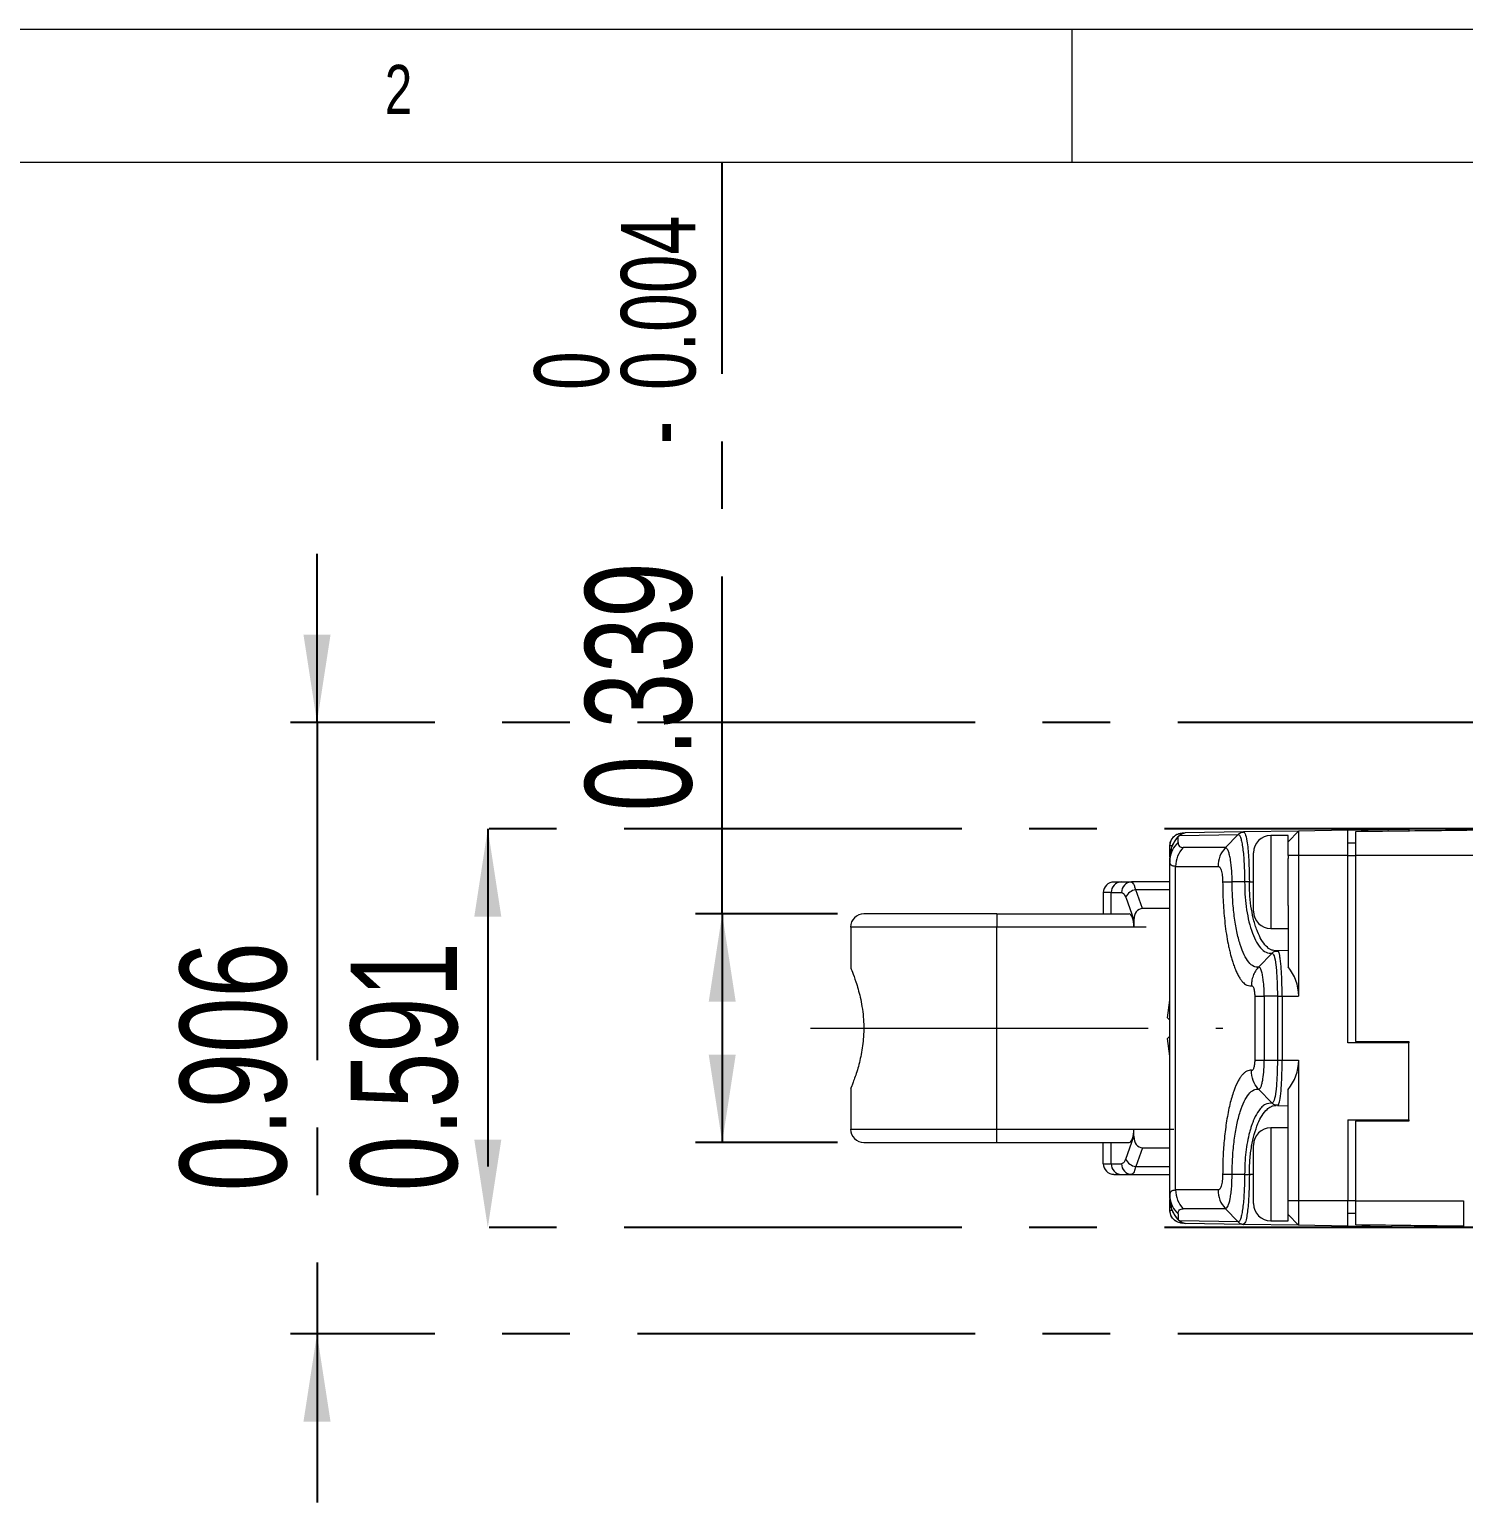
# Model space of a CAD drawing. Header units: inches. Extents: x 0.2 to 16.3, y 0.2 to 11.5.
# Drawn here: x 2.787 to 4.911, y 9.314 to 11.496 of the extents above; entities that cross this region are included whole.
import ezdxf

# ---------------------------------------------------------------- set-up
doc = ezdxf.new("R2010")
doc.units = ezdxf.units.IN
doc.header["$MEASUREMENT"] = 0
doc.linetypes.add('CENTERX2', pattern=[0.8, 0.5, -0.1, 0.1, -0.1])
doc.layers.add('CENTER_LINE', color=7, linetype='CENTERX2')
doc.styles.add('SLDTEXTSTYLE0', font='TXT', dxfattribs={"width": 0.7})
doc.styles.add('SLDTEXTSTYLE1', font='TXT', dxfattribs={"width": 0.75})
doc.dimstyles.new('SLDDIMSTYLE2', dxfattribs={"dimtxt": 0.15748, "dimasz": 0.13, "dimexe": 0, "dimexo": 0.0625, "dimgap": 0.03937, "dimtad": 1, "dimdec": 3, "dimrnd": 1e-09, "dimdsep": 46, "dimtxsty": 'SLDTEXTSTYLE0', "dimsah": 1, "dimcen": 0.09, "dimadec": 0, "dimazin": 2, "dimtfac": 1, "dimtdec": 3, "dimtmove": 0, "dimatfit": 0, "dimfxl": 1, "dimfrac": 2, "dimtolj": 1, "dimtzin": 12, "dimarcsym": 0})
doc.dimstyles.new('SLDDIMSTYLE3', dxfattribs={"dimtxt": 0.15748, "dimasz": 0.13, "dimexe": 0, "dimexo": 0.0625, "dimgap": 0.03937, "dimtad": 1, "dimdec": 3, "dimrnd": 1e-09, "dimdsep": 46, "dimtxsty": 'SLDTEXTSTYLE0', "dimsah": 1, "dimcen": 0.09, "dimadec": 0, "dimazin": 2, "dimtfac": 1, "dimtdec": 3, "dimtofl": 0, "dimtmove": 0, "dimatfit": 3, "dimfxl": 1, "dimfrac": 2, "dimtolj": 1, "dimtzin": 12, "dimarcsym": 0})
doc.dimstyles.new('SLDDIMSTYLE6', dxfattribs={"dimtxt": 0.15748, "dimasz": 0.13, "dimexe": 0, "dimexo": 0.0625, "dimgap": 0.03937, "dimtad": 1, "dimdec": 3, "dimrnd": 1e-09, "dimdsep": 46, "dimtxsty": 'SLDTEXTSTYLE0', "dimsah": 1, "dimcen": 0.09, "dimadec": 0, "dimazin": 2, "dimtol": 1, "dimtm": 0.003937, "dimtfac": 1, "dimtdec": 3, "dimtofl": 0, "dimtmove": 0, "dimatfit": 3, "dimfxl": 1, "dimfrac": 2, "dimtolj": 1, "dimarcsym": 0})

# ---------------------------------------------------------------- blocks, each defined once
blk = doc.blocks.new('_D_18')
at = {"layer": 'CENTER_LINE'}
for p, q in [((4.9679, 10.3118), (3.4267, 10.3118)), ((3.4661, 10.3118), (3.4661, 9.7213)), ((4.9679, 9.7213), (3.4267, 9.7213))]:
    blk.add_line(p, q, dxfattribs=at)
for points in [[(3.4661, 10.3118), (3.4461, 10.1818), (3.4861, 10.1818)], [(3.4661, 9.7213), (3.4861, 9.8513), (3.4461, 9.8513)]]:
    blk.add_solid(points, dxfattribs=at)
at = {"layer": 'CENTER_LINE', "insert": (3.2631, 9.7751), "char_height": 0.15748, "attachment_point": 1, "rotation": 90, "style": 'SLDTEXTSTYLE0'}
blk.add_mtext('0.591', dxfattribs=at)
blk = doc.blocks.new('_D_19')
at = {"layer": 'CENTER_LINE'}
for p, q in [((3.8132, 10.1858), (3.8132, 11.2999)), ((3.9837, 10.1858), (3.7738, 10.1858)), ((3.8132, 10.1858), (3.8132, 9.8473)), ((3.9837, 9.8473), (3.7738, 9.8473))]:
    blk.add_line(p, q, dxfattribs=at)
for points in [[(3.8132, 10.1858), (3.7932, 10.0558), (3.8332, 10.0558)], [(3.8132, 9.8473), (3.8332, 9.9773), (3.7932, 9.9773)]]:
    blk.add_solid(points, dxfattribs=at)
at = {"layer": 'CENTER_LINE', "attachment_point": 1, "rotation": 90, "style": 'SLDTEXTSTYLE0'}
for s, insert, char_height in [('0.004', (3.6633, 10.9619), 0.11024), ('0', (3.5348, 10.9619), 0.1102), ('-', (3.6633, 10.8816), 0.1102), ('0.339', (3.6102, 10.3377), 0.15748)]:
    blk.add_mtext(s, dxfattribs=dict(at, insert=insert, char_height=char_height))
blk = doc.blocks.new('_D_20')
at = {"layer": 'CENTER_LINE'}
for p, q in [((3.2132, 10.4693), (3.2132, 10.7193)), ((4.9876, 10.4693), (3.1738, 10.4693)), ((3.2132, 10.4693), (3.2132, 9.5638)), ((4.9876, 9.5638), (3.1738, 9.5638)), ((3.2132, 9.5638), (3.2132, 9.3138))]:
    blk.add_line(p, q, dxfattribs=at)
for points in [[(3.2132, 10.4693), (3.2332, 10.5993), (3.1932, 10.5993)], [(3.2132, 9.5638), (3.1932, 9.4338), (3.2332, 9.4338)]]:
    blk.add_solid(points, dxfattribs=at)
at = {"layer": 'CENTER_LINE', "insert": (3.0102, 9.7751), "char_height": 0.15748, "attachment_point": 1, "rotation": 90, "style": 'SLDTEXTSTYLE0'}
blk.add_mtext('0.906', dxfattribs=at)

msp = doc.modelspace()

# ---------------------------------------------------------------- linework, layer by layer
at = {"color": 7, "linetype": 'Continuous', "lineweight": 18}
for p, q in [((16.3386, 11.4961), (0.1969, 11.4961)), ((4.3307, 11.4961), (4.3307, 11.2992)), ((16.1516, 11.2992), (0.3937, 11.2992)), ((4.4908, 10.3022), (4.5773, 10.3037)), ((4.4987, 10.3057), (4.4951, 10.3056)), ((4.5852, 10.3072), (4.4987, 10.3057)), ((4.5582, 10.284), (4.5773, 10.3037)), ((4.5872, 10.3059), (4.5825, 10.3069)), ((4.6667, 10.3086), (4.5852, 10.3072)), ((4.651, 10.302), (4.6254, 10.302)), ((4.6491, 10.3085), (4.649, 10.3083)), ((4.6667, 10.3086), (4.651, 10.2926)), ((4.651, 10.2926), (4.651, 10.302)), ((4.7396, 10.3099), (4.6667, 10.3086)), ((4.6667, 10.3086), (4.6667, 10.2725)), ((4.7396, 10.3099), (4.8301, 10.3115)), ((4.7396, 10.2725), (4.7396, 10.3099)), ((4.8301, 10.3115), (4.8301, 10.309)), ((4.4758, 10.2703), (4.4758, 10.286)), ((4.4883, 10.3002), (4.4876, 10.2996)), ((4.4883, 10.2915), (4.4883, 10.3002)), ((4.5582, 10.284), (4.4958, 10.284)), ((4.651, 10.2725), (4.651, 10.2926)), ((4.7514, 10.2904), (4.7396, 10.2904)), ((4.4773, 10.2776), (4.4758, 10.269)), ((4.4758, 10.2637), (4.4758, 10.269)), ((4.4758, 9.7694), (4.4758, 10.2637)), ((4.476, 10.2674), (4.4759, 10.2625)), ((4.5998, 10.2531), (4.5998, 10.2764)), ((4.6667, 10.2725), (4.651, 10.2725)), ((4.651, 10.2725), (4.651, 10.2678)), ((4.651, 10.265), (4.651, 10.2678)), ((4.651, 10.1984), (4.651, 10.265)), ((4.6667, 10.2725), (4.6667, 10.064)), ((4.7396, 10.2725), (4.6667, 10.2725)), ((4.7396, 9.9949), (4.7396, 10.2725)), ((4.7396, 10.2725), (4.7514, 10.2725)), ((4.7514, 9.9969), (4.7514, 10.2725)), ((4.4846, 9.777), (4.4846, 10.2562)), ((4.4846, 10.2562), (4.5474, 10.2562)), ((4.5998, 10.1898), (4.5998, 10.2531)), ((4.3892, 10.2173), (4.3774, 10.2173)), ((4.3774, 10.2173), (4.3774, 10.1858)), ((4.3892, 10.1858), (4.3892, 10.2173)), ((4.3892, 10.2173), (4.4045, 10.2173)), ((4.404, 10.2331), (4.4193, 10.2331)), ((4.4208, 10.2329), (4.4167, 10.2328)), ((4.4199, 10.2325), (4.4193, 10.2331)), ((4.4758, 10.2331), (4.4193, 10.2331)), ((4.4355, 10.1937), (4.4254, 10.2216)), ((4.4758, 10.2216), (4.4254, 10.2216)), ((4.5867, 10.2331), (4.5682, 10.2331)), ((4.4106, 10.2104), (4.4228, 10.1768)), ((4.4758, 10.1937), (4.4355, 10.1937)), ((4.651, 10.1984), (4.651, 10.1073)), ((4.2199, 10.1858), (4.2199, 10.1662)), ((4.2199, 10.1858), (4.4156, 10.1858)), ((4.4228, 10.1768), (4.4228, 10.1662)), ((4.0034, 10.1662), (4.0034, 10.1058)), ((4.2199, 9.867), (4.2199, 10.1662)), ((4.4228, 10.1662), (4.2199, 10.1662)), ((4.6254, 10.1642), (4.651, 10.1642)), ((4.6274, 10.1276), (4.6075, 10.107)), ((4.6286, 10.1318), (4.627, 10.1322)), ((4.6372, 10.1302), (4.6305, 10.1299)), ((4.6327, 10.1306), (4.6311, 10.1311)), ((4.6354, 10.131), (4.6336, 10.1309)), ((4.651, 10.1314), (4.6353, 10.1311)), ((4.6017, 10.0641), (4.6017, 9.969)), ((4.6352, 10.064), (4.6157, 10.064)), ((4.6157, 10.064), (4.6157, 9.9691)), ((4.6352, 10.064), (4.6352, 9.9691)), ((4.6422, 10.064), (4.6422, 9.9691)), ((4.6422, 10.064), (4.6667, 10.064)), ((4.4724, 10.0318), (4.4758, 10.0581)), ((4.4724, 10.0318), (4.4758, 10.0284)), ((4.4758, 10.0047), (4.4724, 10.0013)), ((4.4758, 9.9751), (4.4724, 10.0013)), ((4.8301, 9.9949), (4.7396, 9.9949)), ((4.7514, 9.9969), (4.7514, 9.9949)), ((4.7514, 9.9969), (4.8301, 9.9969)), ((4.8301, 9.9969), (4.8301, 9.9949)), ((4.8301, 9.8807), (4.8301, 9.9949)), ((4.6157, 9.9691), (4.6352, 9.9691)), ((4.6422, 9.9691), (4.6667, 9.9691)), ((4.6667, 9.9691), (4.6667, 9.7607)), ((4.0034, 9.9281), (4.0034, 9.867)), ((4.6075, 9.9261), (4.6274, 9.9055)), ((4.651, 9.8347), (4.651, 9.9258)), ((4.627, 9.9009), (4.6327, 9.9025)), ((4.6305, 9.9032), (4.6372, 9.903)), ((4.6353, 9.902), (4.651, 9.9017)), ((4.2199, 9.867), (4.4228, 9.867)), ((4.2199, 9.8473), (4.2199, 9.867)), ((4.4228, 9.8563), (4.4228, 9.867)), ((4.651, 9.8689), (4.6254, 9.8689)), ((4.7396, 9.8807), (4.8301, 9.8807)), ((4.7396, 9.8807), (4.7396, 9.7607)), ((4.7514, 9.8807), (4.7514, 9.8788)), ((4.7514, 9.7606), (4.7514, 9.8788)), ((4.8301, 9.8788), (4.7514, 9.8788)), ((4.8301, 9.8807), (4.8301, 9.8788)), ((4.2199, 9.8473), (4.4156, 9.8473)), ((4.3774, 9.8158), (4.3774, 9.8473)), ((4.3892, 9.8158), (4.3892, 9.8473)), ((4.4106, 9.8227), (4.4228, 9.8563)), ((4.5998, 9.7994), (4.5998, 9.8433)), ((4.4355, 9.8394), (4.4254, 9.8116)), ((4.4355, 9.8394), (4.4758, 9.8394)), ((4.651, 9.799), (4.651, 9.8347)), ((4.3774, 9.8158), (4.3892, 9.8158)), ((4.3892, 9.8158), (4.4045, 9.8158)), ((4.404, 9.8), (4.4193, 9.8)), ((4.4167, 9.8003), (4.4196, 9.8002)), ((4.4193, 9.8), (4.4758, 9.8)), ((4.4254, 9.8116), (4.4758, 9.8116)), ((4.5867, 9.8), (4.5682, 9.8)), ((4.5998, 9.7567), (4.5998, 9.7994)), ((4.651, 9.7653), (4.651, 9.799)), ((4.5474, 9.777), (4.4846, 9.777)), ((4.4758, 9.7694), (4.4763, 9.7706)), ((4.4758, 9.7641), (4.4758, 9.7694)), ((4.4758, 9.7641), (4.4773, 9.7556)), ((4.4758, 9.7472), (4.4758, 9.7628)), ((4.4759, 9.7706), (4.476, 9.7657)), ((4.651, 9.7607), (4.651, 9.7653)), ((4.6667, 9.7607), (4.651, 9.7607)), ((4.651, 9.7405), (4.651, 9.7607)), ((4.7396, 9.7607), (4.6667, 9.7607)), ((4.6667, 9.7607), (4.6667, 9.7245)), ((4.7396, 9.7232), (4.7396, 9.7607)), ((4.7514, 9.7607), (4.7396, 9.7607)), ((4.4883, 9.7329), (4.4876, 9.7335)), ((4.4883, 9.7416), (4.4883, 9.7329)), ((4.5582, 9.7491), (4.4958, 9.7491)), ((4.5773, 9.7294), (4.5582, 9.7491)), ((4.651, 9.7311), (4.651, 9.7405)), ((4.6667, 9.7245), (4.651, 9.7405)), ((4.7396, 9.7427), (4.7514, 9.7427)), ((4.5773, 9.7294), (4.4908, 9.7309)), ((4.4987, 9.7274), (4.4951, 9.7275)), ((4.5852, 9.7259), (4.4987, 9.7274)), ((4.5825, 9.7263), (4.5863, 9.727)), ((4.5865, 9.7276), (4.5852, 9.7259)), ((4.6667, 9.7245), (4.5852, 9.7259)), ((4.6254, 9.7311), (4.651, 9.7311)), ((4.649, 9.7248), (4.6491, 9.7247)), ((4.7396, 9.7232), (4.6667, 9.7245)), ((4.838, 9.7215), (4.7396, 9.7232)), ((4.838, 9.724), (4.838, 9.7215)), ((4.838, 9.7215), (4.8498, 9.7213)), ((4.9187, 9.7213), (4.8498, 9.7213))]:
    msp.add_line(p, q, dxfattribs=at)
at = {"color": 8, "linetype": 'Continuous', "lineweight": 18}
for p, q in [((4.4951, 10.3056), (4.4951, 10.3051)), ((4.6254, 10.302), (4.6254, 10.265)), ((4.487, 10.2991), (4.4876, 10.2996)), ((4.6254, 10.265), (4.6254, 10.1642)), ((4.5937, 10.2331), (4.5998, 10.2331)), ((4.2199, 10.1662), (4.0034, 10.1662)), ((4.0034, 9.867), (4.2199, 9.867)), ((4.6254, 9.8689), (4.6254, 9.799)), ((4.5998, 9.8), (4.5937, 9.8)), ((4.6254, 9.799), (4.6254, 9.7311)), ((4.4876, 9.7335), (4.487, 9.734)), ((4.4951, 9.7281), (4.4951, 9.7275))]:
    msp.add_line(p, q, dxfattribs=at)
at = {"color": 7, "linetype": 'Continuous', "lineweight": 18}
for centre, radius, start, end in [((4.4989, 10.2945), 0.0112, 91.1771, 136.307), ((4.6254, 10.2764), 0.0256, 90, 180), ((4.5247, 10.2563), 0.0401, 136.2244, 180.1629), ((4.3931, 10.2173), 0.0157, 90, 180), ((4.4045, 10.2178), 0.0153, 91.8362, 181.7254), ((4.4198, 10.2178), 0.0153, 91.8362, 181.7254), ((4.4279, 10.2028), 0.0189, 97.6156, 156.3064), ((4.023, 10.1662), 0.0197, 90, 180), ((4.6254, 10.1898), 0.0256, 180, 270), ((4.023, 9.867), 0.0197, 180, 270), ((4.6254, 9.8433), 0.0256, 90, 180), ((4.4279, 9.8303), 0.0189, 203.6936, 262.3844), ((4.3931, 9.8158), 0.0157, 180, 270), ((4.4045, 9.8153), 0.0153, 178.2746, 268.1638), ((4.4198, 9.8153), 0.0153, 178.2746, 268.1638), ((4.5247, 9.7768), 0.0401, 179.8371, 223.7756), ((4.6254, 9.7567), 0.0256, 180, 270), ((4.4989, 9.7386), 0.0112, 223.693, 268.8224)]:
    msp.add_arc(centre, radius, start, end, dxfattribs=at)
at = {"color": 8, "linetype": 'Continuous', "lineweight": 18}
for centre, start, end in [((4.5134, 10.2635), 131.9193, 174.1094), ((4.5134, 9.7696), 185.8906, 228.0807)]:
    msp.add_arc(centre, 0.0376, start, end, dxfattribs=at)
at = {"color": 7, "linetype": 'Continuous', "lineweight": 18}
for centre, major_axis, ratio, start_param, end_param in [((4.4396, 10.1715), (0.0079, -0.0216), 0.684791, 2.897326, 4.223856), ((4.4156, 10.1662), (0, 0.0197), 0.36397, 4.712389, 6.283185), ((4.6014, 10.064), (0, 0.0665), 0.982842, 4.712389, 5.421162), ((4.6014, 9.9691), (0, 0.0665), 0.982842, 4.003616, 4.712389), ((4.4156, 9.867), (0, 0.0197), 0.36397, 3.141593, 4.712389), ((4.4396, 9.8617), (-0.0079, -0.0216), 0.684791, 5.200922, 6.527452)]:
    msp.add_ellipse(centre, major_axis=major_axis, ratio=ratio, start_param=start_param, end_param=end_param, dxfattribs=at)
for points, knots in [([(4.4758, 10.286), (4.4761, 10.2884), (4.4766, 10.2935), (4.481, 10.3001), (4.4865, 10.3038), (4.4913, 10.3054), (4.4939, 10.3055), (4.4951, 10.3056)], [0, 0, 0, 0, 0.260217, 0.529104, 0.765257, 0.882426, 1, 1, 1, 1]), ([(4.4954, 10.3053), (4.4947, 10.3053), (4.4934, 10.3052), (4.491, 10.3048), (4.4879, 10.304), (4.4848, 10.3027), (4.4827, 10.3009), (4.4817, 10.3)], [0, 0, 0, 0, 0.12667, 0.244052, 0.446712, 0.723277, 1, 1, 1, 1]), ([(4.4986, 10.3057), (4.4981, 10.3056), (4.4972, 10.3055), (4.4954, 10.3048), (4.4937, 10.304), (4.4918, 10.3029), (4.4897, 10.3015), (4.4885, 10.3005), (4.4879, 10.3)], [0, 0, 0, 0, 0.190555, 0.35137, 0.488522, 0.60889, 0.817293, 1, 1, 1, 1]), ([(4.4879, 10.3), (4.4879, 10.3001), (4.4879, 10.3003), (4.4881, 10.3003), (4.4883, 10.3002)], [0, 0, 0, 0, 0.282093, 1, 1, 1, 1]), ([(4.4908, 10.3022), (4.4908, 10.3022), (4.4907, 10.3022), (4.4903, 10.302), (4.4898, 10.3016), (4.489, 10.301), (4.4885, 10.3005), (4.4883, 10.3002)], [0, 0, 0, 0, 0.105787, 0.213994, 0.459109, 0.727072, 1, 1, 1, 1]), ([(4.5773, 10.3037), (4.5777, 10.3041), (4.5788, 10.3052), (4.5808, 10.3063), (4.5831, 10.3071), (4.5845, 10.3072), (4.5852, 10.3072)], [0, 0, 0, 0, 0.183981, 0.49927, 0.753248, 1, 1, 1, 1]), ([(4.5773, 10.3037), (4.5779, 10.3034), (4.5792, 10.3028), (4.581, 10.2985), (4.5826, 10.292), (4.584, 10.2832), (4.5852, 10.2725), (4.586, 10.2603), (4.5865, 10.247), (4.5866, 10.2377), (4.5867, 10.2331)], [0, 0, 0, 0, 0.125092, 0.249779, 0.374496, 0.499382, 0.624389, 0.74933, 0.874457, 1, 1, 1, 1]), ([(4.5852, 10.3072), (4.5852, 10.3072), (4.5852, 10.3072), (4.5853, 10.3072), (4.5854, 10.3072), (4.5858, 10.3072), (4.5862, 10.3064), (4.5866, 10.3057)], [0, 0, 0, 0, 0.00177, 0.016041, 0.055982, 0.207564, 1, 1, 1, 1]), ([(4.7514, 10.3081), (4.7936, 10.3086), (4.8691, 10.3095), (4.9446, 10.3104), (4.9778, 10.3108)], [0, 0, 0, 0, 0.560004, 1, 1, 1, 1]), ([(4.7514, 10.2725), (4.7514, 10.2765), (4.7514, 10.2845), (4.7514, 10.2952), (4.7514, 10.3032), (4.7514, 10.3075), (4.7514, 10.3079), (4.7514, 10.3081)], [0, 0, 0, 0, 0.214702, 0.429404, 0.644089, 0.858766, 1, 1, 1, 1]), ([(4.4817, 10.3), (4.4816, 10.2999), (4.4804, 10.299), (4.4786, 10.2964), (4.4763, 10.2917), (4.476, 10.2882), (4.4759, 10.2861)], [0, 0, 0, 0, 0.009129, 0.32484, 0.587713, 1, 1, 1, 1]), ([(4.4868, 10.2988), (4.4837, 10.2945), (4.4791, 10.2881), (4.4773, 10.2802), (4.4766, 10.2776)], [0, 0, 0, 0, 0.671693, 1, 1, 1, 1]), ([(4.4867, 10.2986), (4.4868, 10.2988), (4.4868, 10.299), (4.4869, 10.2991), (4.487, 10.2991)], [0, 0, 0, 0, 0.713437, 1, 1, 1, 1]), ([(4.4879, 10.3002), (4.4878, 10.3), (4.4874, 10.2997), (4.4871, 10.2993), (4.4869, 10.2991)], [0, 0, 0, 0, 0.487659, 1, 1, 1, 1]), ([(4.4883, 10.2915), (4.4886, 10.2893), (4.4892, 10.285), (4.4936, 10.2843), (4.4958, 10.284)], [0, 0, 0, 0, 0.504154, 1, 1, 1, 1]), ([(4.5582, 10.284), (4.5551, 10.2799), (4.5488, 10.2718), (4.5478, 10.2614), (4.5474, 10.2562)], [0, 0, 0, 0, 0.500435, 1, 1, 1, 1]), ([(4.5682, 10.2331), (4.5681, 10.2386), (4.5679, 10.2503), (4.5664, 10.2638), (4.5645, 10.2731), (4.5627, 10.2789), (4.5605, 10.2831), (4.559, 10.2837), (4.5582, 10.284)], [0, 0, 0, 0, 0.20459, 0.437673, 0.566426, 0.702382, 0.846176, 1, 1, 1, 1]), ([(4.4846, 10.2562), (4.4821, 10.2565), (4.4769, 10.2571), (4.4762, 10.2615), (4.4758, 10.2637)], [0, 0, 0, 0, 0.495576, 1, 1, 1, 1]), ([(4.9778, 10.2725), (4.9355, 10.2725), (4.86, 10.2726), (4.7846, 10.2725), (4.7514, 10.2725)], [0, 0, 0, 0, 0.5600048, 1, 1, 1, 1]), ([(4.5474, 10.2562), (4.5482, 10.2561), (4.5495, 10.2559), (4.551, 10.2533), (4.5521, 10.2505), (4.553, 10.247), (4.5537, 10.2427), (4.5541, 10.2381), (4.5542, 10.2349), (4.5542, 10.2333)], [0, 0, 0, 0, 0.245572, 0.373218, 0.499285, 0.625401, 0.751777, 0.877837, 1, 1, 1, 1]), ([(4.4045, 10.2173), (4.4054, 10.2171), (4.407, 10.2167), (4.4091, 10.214), (4.4101, 10.2116), (4.4106, 10.2104)], [0, 0, 0, 0, 0.428724, 0.713281, 1, 1, 1, 1]), ([(4.5542, 10.2333), (4.5542, 10.2282), (4.5543, 10.218), (4.5549, 10.2025), (4.556, 10.1869), (4.5576, 10.1712), (4.5596, 10.1558), (4.5618, 10.1434), (4.5638, 10.134), (4.5655, 10.127), (4.5672, 10.1205), (4.5693, 10.1136), (4.5717, 10.1068), (4.5744, 10.1002), (4.5773, 10.0944), (4.5801, 10.0898), (4.5828, 10.0862), (4.5853, 10.0835), (4.59, 10.0796), (4.5938, 10.0793), (4.5968, 10.0791)], [0, 0, 0, 0, 0.06023, 0.121537, 0.18655, 0.252297, 0.322644, 0.39284, 0.430167, 0.467563, 0.505168, 0.543119, 0.592798, 0.642253, 0.69179, 0.741714, 0.782226, 0.822689, 0.863257, 1, 1, 1, 1]), ([(4.5542, 10.2333), (4.5556, 10.2332), (4.5586, 10.2332), (4.565, 10.2331), (4.5682, 10.2331)], [0, 0, 0, 0, 0.497276, 1, 1, 1, 1]), ([(4.6075, 10.107), (4.605, 10.107), (4.6001, 10.1071), (4.5928, 10.1136), (4.586, 10.1244), (4.58, 10.1399), (4.5749, 10.1593), (4.5712, 10.182), (4.5687, 10.2069), (4.5684, 10.2244), (4.5682, 10.2331)], [0, 0, 0, 0, 0.123584, 0.248726, 0.373798, 0.499207, 0.624438, 0.749796, 0.875432, 1, 1, 1, 1]), ([(4.5867, 10.2331), (4.5868, 10.2271), (4.587, 10.2147), (4.5888, 10.1961), (4.592, 10.1777), (4.5967, 10.1607), (4.6027, 10.146), (4.6101, 10.1349), (4.6185, 10.1278), (4.6244, 10.1277), (4.6274, 10.1276)], [0, 0, 0, 0, 0.10102, 0.209221, 0.324285, 0.446028, 0.574634, 0.7099, 0.851901, 1, 1, 1, 1]), ([(4.5937, 10.2331), (4.5924, 10.2331), (4.5899, 10.2331), (4.5877, 10.2331), (4.5867, 10.2331)], [0, 0, 0, 0, 0.497258, 1, 1, 1, 1]), ([(4.6336, 10.1309), (4.6311, 10.1312), (4.626, 10.1318), (4.6184, 10.1376), (4.6116, 10.1468), (4.6065, 10.1574), (4.603, 10.167), (4.5998, 10.1778), (4.5966, 10.1925), (4.5942, 10.2121), (4.5938, 10.226), (4.5937, 10.2331)], [0, 0, 0, 0, 0.125745, 0.25123, 0.384795, 0.501655, 0.567479, 0.631015, 0.751263, 0.872159, 1, 1, 1, 1]), ([(4.2199, 10.1858), (4.2075, 10.1858), (4.1828, 10.1858), (4.1525, 10.1858), (4.1292, 10.1858), (4.106, 10.1858), (4.0797, 10.1858), (4.0541, 10.1858), (4.0379, 10.1858), (4.0287, 10.1858), (4.0239, 10.1858), (4.0233, 10.1858), (4.023, 10.1858)], [0, 0, 0, 0, 0.120018, 0.239934, 0.304339, 0.368677, 0.499983, 0.631289, 0.759867, 0.840155, 0.919772, 1, 1, 1, 1]), ([(4.6354, 10.131), (4.6347, 10.131), (4.6332, 10.1309), (4.631, 10.1302), (4.629, 10.1291), (4.6279, 10.1281), (4.6274, 10.1276)], [0, 0, 0, 0, 0.2476857, 0.5000274, 0.7523547, 1, 1, 1, 1]), ([(4.6274, 10.1276), (4.6284, 10.1269), (4.6305, 10.1256), (4.6327, 10.1134), (4.634, 10.1004), (4.6347, 10.0892), (4.6351, 10.0769), (4.6352, 10.0683), (4.6352, 10.064)], [0, 0, 0, 0, 0.249328, 0.498429, 0.623734, 0.74892, 0.874188, 1, 1, 1, 1]), ([(4.6369, 10.1301), (4.6367, 10.1304), (4.6363, 10.131), (4.6359, 10.1311), (4.6357, 10.1311)], [0, 0, 0, 0, 0.500083, 1, 1, 1, 1]), ([(4.0035, 10.1058), (4.0035, 10.1059), (4.0033, 10.1062), (4.0057, 10.1005), (4.0112, 10.0858), (4.0167, 10.0669), (4.0203, 10.0485), (4.0222, 10.0338), (4.0229, 10.0186), (4.0224, 9.9996), (4.0193, 9.9767), (4.0142, 9.9572), (4.01, 9.9443), (4.007, 9.9362), (4.0048, 9.9306), (4.0034, 9.927), (4.0037, 9.9278), (4.0038, 9.9281)], [0, 0, 0, 0, 0.024072, 0.122693, 0.222872, 0.330037, 0.384612, 0.440981, 0.492021, 0.544749, 0.641689, 0.742761, 0.796744, 0.852278, 0.906233, 0.961986, 1, 1, 1, 1]), ([(4.6075, 10.107), (4.6068, 10.1062), (4.605, 10.1044), (4.6021, 10.1002), (4.599, 10.094), (4.597, 10.0865), (4.5968, 10.0813), (4.5968, 10.0791)], [0, 0, 0, 0, 0.102747, 0.250574, 0.500307, 0.782826, 1, 1, 1, 1]), ([(4.6157, 10.064), (4.6157, 10.0679), (4.6155, 10.0761), (4.6146, 10.0865), (4.6133, 10.095), (4.6117, 10.1018), (4.6097, 10.1065), (4.6082, 10.1068), (4.6075, 10.107)], [0, 0, 0, 0, 0.1677364, 0.3521428, 0.4871717, 0.6389737, 0.831837, 1, 1, 1, 1]), ([(4.5968, 10.0791), (4.5971, 10.0792), (4.5976, 10.0794), (4.5985, 10.0789), (4.5994, 10.0778), (4.6001, 10.076), (4.6008, 10.0735), (4.6013, 10.0706), (4.6016, 10.0674), (4.6016, 10.0652), (4.6017, 10.0641)], [0, 0, 0, 0, 0.11782, 0.242931, 0.371062, 0.499161, 0.624773, 0.752597, 0.87771, 1, 1, 1, 1]), ([(4.5968, 9.9541), (4.5956, 9.9541), (4.5933, 9.9543), (4.5898, 9.9529), (4.5864, 9.9506), (4.5832, 9.9474), (4.5802, 9.9435), (4.5759, 9.9364), (4.5705, 9.9242), (4.5646, 9.904), (4.5599, 9.8801), (4.5566, 9.8539), (4.5545, 9.8269), (4.5543, 9.8088), (4.5542, 9.7999)], [0, 0, 0, 0, 0.053711, 0.107932, 0.163078, 0.211631, 0.259904, 0.30816, 0.427352, 0.546008, 0.668001, 0.784319, 0.893243, 1, 1, 1, 1]), ([(4.6017, 9.969), (4.6016, 9.9679), (4.6016, 9.9657), (4.6013, 9.9625), (4.6008, 9.9596), (4.6001, 9.9572), (4.5994, 9.9553), (4.5985, 9.9542), (4.5976, 9.9537), (4.5971, 9.9539), (4.5968, 9.9541)], [0, 0, 0, 0, 0.120683, 0.247152, 0.372056, 0.500257, 0.625655, 0.756459, 0.880216, 1, 1, 1, 1]), ([(4.6075, 9.9261), (4.6071, 9.9265), (4.6036, 9.9302), (4.5981, 9.9391), (4.5972, 9.9489), (4.5968, 9.9541)], [0, 0, 0, 0, 0.057383, 0.500719, 1, 1, 1, 1]), ([(4.6075, 9.9261), (4.6081, 9.9262), (4.6093, 9.9265), (4.6111, 9.9299), (4.6126, 9.9348), (4.6142, 9.9428), (4.6155, 9.9544), (4.6156, 9.9645), (4.6157, 9.9691)], [0, 0, 0, 0, 0.155857, 0.300953, 0.437924, 0.567125, 0.799357, 1, 1, 1, 1]), ([(4.6352, 9.9691), (4.6352, 9.9648), (4.6351, 9.9563), (4.6347, 9.944), (4.634, 9.9327), (4.6327, 9.9197), (4.6305, 9.9076), (4.6284, 9.9062), (4.6274, 9.9055)], [0, 0, 0, 0, 0.125761, 0.251022, 0.376238, 0.501616, 0.75075, 1, 1, 1, 1]), ([(4.5682, 9.8), (4.5684, 9.8087), (4.5687, 9.8262), (4.5712, 9.8511), (4.5749, 9.8738), (4.58, 9.8933), (4.586, 9.9087), (4.5928, 9.9195), (4.6001, 9.926), (4.605, 9.9261), (4.6075, 9.9261)], [0, 0, 0, 0, 0.1246908, 0.2501464, 0.3754264, 0.5008375, 0.6259945, 0.7513068, 0.8764488, 1, 1, 1, 1]), ([(4.6274, 9.9055), (4.624, 9.9054), (4.6198, 9.9053), (4.6148, 9.902), (4.6123, 9.8999), (4.6099, 9.8973), (4.606, 9.8922), (4.6024, 9.8857), (4.5991, 9.8781), (4.5974, 9.8734), (4.5956, 9.8681), (4.5933, 9.8599), (4.5907, 9.8483), (4.5884, 9.8329), (4.587, 9.8167), (4.5868, 9.8055), (4.5867, 9.8)], [0, 0, 0, 0, 0.165177, 0.207303, 0.24968, 0.29228, 0.335091, 0.463029, 0.500141, 0.539297, 0.580503, 0.623736, 0.718642, 0.813068, 0.906929, 1, 1, 1, 1]), ([(4.6272, 9.9009), (4.6278, 9.9012), (4.6297, 9.9019), (4.6318, 9.9023), (4.6333, 9.9022), (4.6336, 9.9022)], [0, 0, 0, 0, 0.296573, 0.852562, 1, 1, 1, 1]), ([(4.6324, 9.9025), (4.6323, 9.9026), (4.6313, 9.9027), (4.6299, 9.9035), (4.6283, 9.9046), (4.6276, 9.9053), (4.6274, 9.9055)], [0, 0, 0, 0, 0.056869, 0.50311, 0.817082, 1, 1, 1, 1]), ([(4.6357, 9.9022), (4.6359, 9.9021), (4.6363, 9.9021), (4.6366, 9.9027), (4.6368, 9.9029)], [0, 0, 0, 0, 0.627435, 1, 1, 1, 1]), ([(4.023, 9.8473), (4.0233, 9.8473), (4.0239, 9.8473), (4.0287, 9.8473), (4.0359, 9.8473), (4.0448, 9.8473), (4.0583, 9.8473), (4.0754, 9.8473), (4.0955, 9.8473), (4.1119, 9.8473), (4.1292, 9.8473), (4.1525, 9.8473), (4.1828, 9.8473), (4.2075, 9.8473), (4.2199, 9.8473)], [0, 0, 0, 0, 0.080201, 0.159791, 0.240051, 0.304367, 0.36875, 0.500012, 0.565696, 0.631449, 0.695765, 0.760148, 0.880023, 1, 1, 1, 1]), ([(4.4106, 9.8227), (4.4098, 9.821), (4.4086, 9.8181), (4.4064, 9.8161), (4.4051, 9.8159), (4.4045, 9.8158)], [0, 0, 0, 0, 0.427559, 0.711619, 1, 1, 1, 1]), ([(4.4254, 9.8116), (4.4246, 9.8087), (4.4234, 9.8043), (4.4213, 9.8007), (4.42, 9.8003), (4.4193, 9.8)], [0, 0, 0, 0, 0.430059, 0.666913, 1, 1, 1, 1]), ([(4.5542, 9.7999), (4.5542, 9.7983), (4.5541, 9.795), (4.5537, 9.7904), (4.553, 9.7862), (4.5521, 9.7826), (4.551, 9.7798), (4.5495, 9.7772), (4.5482, 9.777), (4.5474, 9.777)], [0, 0, 0, 0, 0.121784, 0.248137, 0.373872, 0.500587, 0.62603, 0.753831, 1, 1, 1, 1]), ([(4.5682, 9.8), (4.565, 9.8), (4.5586, 9.8), (4.5556, 9.7999), (4.5542, 9.7999)], [0, 0, 0, 0, 0.502722, 1, 1, 1, 1]), ([(4.5582, 9.7491), (4.5596, 9.75), (4.5622, 9.7516), (4.565, 9.7617), (4.5667, 9.7722), (4.5679, 9.7841), (4.5681, 9.7938), (4.5682, 9.8)], [0, 0, 0, 0, 0.256012, 0.50256, 0.638236, 0.766006, 1, 1, 1, 1]), ([(4.5867, 9.8), (4.5866, 9.7954), (4.5865, 9.7862), (4.586, 9.7729), (4.5852, 9.7607), (4.584, 9.7499), (4.5826, 9.7411), (4.581, 9.7346), (4.5792, 9.7303), (4.5779, 9.7297), (4.5773, 9.7294)], [0, 0, 0, 0, 0.125362, 0.250249, 0.3751, 0.50004, 0.624975, 0.749787, 0.874671, 1, 1, 1, 1]), ([(4.5867, 9.8), (4.5877, 9.8), (4.5899, 9.8), (4.5924, 9.8), (4.5937, 9.8)], [0, 0, 0, 0, 0.502742, 1, 1, 1, 1]), ([(4.5474, 9.777), (4.5478, 9.7718), (4.5488, 9.7613), (4.5551, 9.7532), (4.5582, 9.7491)], [0, 0, 0, 0, 0.49864, 1, 1, 1, 1]), ([(4.4766, 9.7555), (4.4772, 9.7529), (4.4791, 9.745), (4.4837, 9.7386), (4.4868, 9.7343)], [0, 0, 0, 0, 0.329772, 1, 1, 1, 1]), ([(4.7514, 9.7606), (4.7811, 9.7607), (4.8343, 9.7607), (4.8874, 9.7607), (4.9108, 9.7606)], [0, 0, 0, 0, 0.560004, 1, 1, 1, 1]), ([(4.7514, 9.725), (4.7514, 9.7254), (4.7514, 9.7262), (4.7514, 9.7324), (4.7514, 9.7414), (4.7514, 9.7514), (4.7514, 9.758), (4.7514, 9.7606)], [0, 0, 0, 0, 0.214702, 0.429404, 0.644089, 0.858766, 1, 1, 1, 1]), ([(4.9108, 9.7606), (4.9108, 9.7564), (4.9108, 9.748), (4.9108, 9.7367), (4.9108, 9.7282), (4.9108, 9.7237), (4.9108, 9.7233), (4.9108, 9.7231)], [0, 0, 0, 0, 0.214702, 0.429406, 0.644091, 0.858768, 1, 1, 1, 1]), ([(4.4951, 9.7275), (4.4938, 9.7276), (4.4913, 9.7278), (4.4876, 9.729), (4.4842, 9.7309), (4.4803, 9.7342), (4.4766, 9.7397), (4.4761, 9.7446), (4.4758, 9.7472)], [0, 0, 0, 0, 0.119498, 0.23974, 0.361536, 0.485663, 0.730817, 1, 1, 1, 1]), ([(4.4759, 9.747), (4.476, 9.7451), (4.4764, 9.7407), (4.4787, 9.7361), (4.4806, 9.7344), (4.4807, 9.7342)], [0, 0, 0, 0, 0.4095323, 0.9624156, 1, 1, 1, 1]), ([(4.4807, 9.7342), (4.4815, 9.7334), (4.4835, 9.7313), (4.4866, 9.7297), (4.4902, 9.7286), (4.493, 9.728), (4.4946, 9.7279), (4.4954, 9.7278)], [0, 0, 0, 0, 0.229906, 0.52252, 0.737654, 0.863898, 1, 1, 1, 1]), ([(4.487, 9.734), (4.4869, 9.7341), (4.4868, 9.7342), (4.4868, 9.7343), (4.4867, 9.7345)], [0, 0, 0, 0, 0.273332, 1, 1, 1, 1]), ([(4.4869, 9.734), (4.4871, 9.7338), (4.4874, 9.7335), (4.4878, 9.7331), (4.4879, 9.7329)], [0, 0, 0, 0, 0.496714, 1, 1, 1, 1]), ([(4.4879, 9.7331), (4.4879, 9.7331), (4.4879, 9.7328), (4.4881, 9.7329), (4.4883, 9.7329)], [0, 0, 0, 0, 0.312564, 1, 1, 1, 1]), ([(4.4881, 9.7329), (4.4886, 9.7325), (4.4898, 9.7315), (4.4918, 9.7302), (4.4937, 9.7291), (4.4954, 9.7283), (4.4972, 9.7276), (4.4981, 9.7275), (4.4986, 9.7274)], [0, 0, 0, 0, 0.164595, 0.377659, 0.500703, 0.640898, 0.80529, 1, 1, 1, 1]), ([(4.4883, 9.7416), (4.4886, 9.7438), (4.4892, 9.7481), (4.4936, 9.7488), (4.4958, 9.7491)], [0, 0, 0, 0, 0.504153, 1, 1, 1, 1]), ([(4.4908, 9.7309), (4.4908, 9.7309), (4.4907, 9.7309), (4.4903, 9.7311), (4.4898, 9.7315), (4.489, 9.7321), (4.4885, 9.7326), (4.4883, 9.7329)], [0, 0, 0, 0, 0.107272, 0.216266, 0.463262, 0.73307, 1, 1, 1, 1]), ([(4.5773, 9.7294), (4.5779, 9.7289), (4.579, 9.7278), (4.581, 9.7268), (4.5829, 9.7262), (4.5842, 9.7259), (4.585, 9.7259), (4.5852, 9.7259)], [0, 0, 0, 0, 0.249886, 0.499926, 0.747959, 0.907794, 1, 1, 1, 1]), ([(4.9108, 9.7231), (4.8811, 9.7234), (4.8279, 9.7241), (4.7748, 9.7247), (4.7514, 9.725)], [0, 0, 0, 0, 0.560005, 1, 1, 1, 1])]:
    msp.add_open_spline(points, degree=3, knots=knots, dxfattribs=at)
at = {"color": 8, "linetype": 'Continuous', "lineweight": 18}
for points, knots in [([(4.5866, 10.3057), (4.5869, 10.3054), (4.5882, 10.304), (4.59, 10.2958), (4.5916, 10.2831), (4.5927, 10.2694), (4.5934, 10.2527), (4.5936, 10.2399), (4.5937, 10.2331)], [0, 0, 0, 0, 0.07959, 0.326119, 0.485505, 0.632623, 0.80626, 1, 1, 1, 1]), ([(4.4796, 10.2867), (4.4788, 10.2867), (4.4763, 10.2868), (4.476, 10.2863), (4.4758, 10.286)], [0, 0, 0, 0, 0.359324, 1, 1, 1, 1]), ([(4.4876, 10.2996), (4.4839, 10.2949), (4.4787, 10.2883), (4.4776, 10.28), (4.4773, 10.2776)], [0, 0, 0, 0, 0.715522, 1, 1, 1, 1]), ([(4.4254, 10.2216), (4.4249, 10.2233), (4.424, 10.227), (4.4222, 10.2314), (4.4207, 10.2321), (4.4199, 10.2325)], [0, 0, 0, 0, 0.2807053, 0.6025523, 1, 1, 1, 1]), ([(4.6422, 10.064), (4.6422, 10.0685), (4.6421, 10.0765), (4.6419, 10.0882), (4.6414, 10.099), (4.6407, 10.1088), (4.6398, 10.1171), (4.639, 10.1224), (4.6384, 10.1257), (4.6379, 10.1275), (4.6374, 10.129), (4.6371, 10.1297), (4.6369, 10.1301)], [0, 0, 0, 0, 0.142847, 0.258112, 0.385624, 0.525517, 0.647431, 0.772458, 0.835884, 0.890558, 0.936484, 1, 1, 1, 1]), ([(4.6368, 9.9029), (4.6368, 9.903), (4.637, 9.9032), (4.6377, 9.9047), (4.639, 9.9095), (4.6407, 9.9231), (4.642, 9.9444), (4.6422, 9.961), (4.6422, 9.9691)], [0, 0, 0, 0, 0.025684, 0.044926, 0.225086, 0.479276, 0.743478, 1, 1, 1, 1]), ([(4.5937, 9.8), (4.5938, 9.8073), (4.5942, 9.8216), (4.5968, 9.8418), (4.6009, 9.86), (4.6062, 9.8755), (4.6126, 9.888), (4.6182, 9.8949), (4.6226, 9.8985), (4.625, 9.9001), (4.6266, 9.9007), (4.6272, 9.9009)], [0, 0, 0, 0, 0.145643, 0.2867605, 0.4267877, 0.5743402, 0.7120918, 0.8631244, 0.9111946, 0.9667833, 1, 1, 1, 1]), ([(4.5937, 9.8), (4.5936, 9.793), (4.5934, 9.7782), (4.5925, 9.7602), (4.5912, 9.7464), (4.5898, 9.7364), (4.5882, 9.7291), (4.587, 9.728), (4.5865, 9.7276)], [0, 0, 0, 0, 0.199504, 0.41922, 0.560347, 0.709007, 0.887718, 1, 1, 1, 1]), ([(4.4763, 9.7706), (4.4766, 9.7723), (4.4773, 9.7761), (4.482, 9.7767), (4.4846, 9.777)], [0, 0, 0, 0, 0.447182, 1, 1, 1, 1]), ([(4.4773, 9.7556), (4.4776, 9.7532), (4.4787, 9.7448), (4.4839, 9.7382), (4.4876, 9.7335)], [0, 0, 0, 0, 0.286885, 1, 1, 1, 1]), ([(4.4796, 9.7464), (4.4788, 9.7464), (4.4763, 9.7463), (4.476, 9.7468), (4.4758, 9.7472)], [0, 0, 0, 0, 0.35914, 1, 1, 1, 1])]:
    msp.add_open_spline(points, degree=3, knots=knots, dxfattribs=at)
at = {"color": 7, "linetype": 'Continuous', "lineweight": 18}
for points in [[(4.3931, 10.2331), (4.3936, 10.2331), (4.3945, 10.2331), (4.4009, 10.2331), (4.404, 10.2331)], [(4.6017, 10.0641), (4.6031, 10.0641), (4.6061, 10.064), (4.6125, 10.064), (4.6157, 10.064)], [(4.6352, 10.064), (4.6363, 10.064), (4.6384, 10.064), (4.641, 10.064), (4.6422, 10.064)], [(4.6017, 9.969), (4.6031, 9.969), (4.6061, 9.9691), (4.6125, 9.9691), (4.6157, 9.9691)], [(4.6352, 9.9691), (4.6363, 9.9691), (4.6384, 9.9691), (4.641, 9.9691), (4.6422, 9.9691)], [(4.3931, 9.8), (4.3936, 9.8), (4.3945, 9.8), (4.4009, 9.8), (4.404, 9.8)]]:
    msp.add_open_spline(points, degree=3, dxfattribs=at)
at = {"layer": 'CENTER_LINE', "linetype": 'CENTERX2', "lineweight": 18}
for p, q in [((4.441, 10.1662), (4.1605, 10.1662)), ((3.944, 10.0166), (4.5545, 10.0166)), ((4.2015, 9.867), (4.482, 9.867))]:
    msp.add_line(p, q, dxfattribs=at)

# ---------------------------------------------------------------- texts
at = {"color": 7, "linetype": 'Continuous', "lineweight": 0, "insert": (3.3136, 11.4436), "char_height": 0.0729, "attachment_point": 1, "style": 'SLDTEXTSTYLE1'}
msp.add_mtext('2', dxfattribs=at)

# ---------------------------------------------------------------- dimensions: what is measured, and where the dimension line sits
at = {"layer": 'CENTER_LINE'}
for base, p1, p2, dimstyle, picture, middle in [((3.81319, 9.84727), (4.02304, 10.18585), (4.02304, 9.84727), 'SLDDIMSTYLE6', '_D_19', (3.81319, 10.81878)), ((3.21317, 9.5638), (5.02697, 10.46931), (5.02697, 9.5638), 'SLDDIMSTYLE2', '_D_20', (3.21317, 10.01656)), ((3.46609, 9.72128), (5.00729, 10.31183), (5.00729, 9.72128), 'SLDDIMSTYLE3', '_D_18', (3.46609, 10.01656))]:
    dim = msp.add_linear_dim(base=base, p1=p1, p2=p2, angle=90, dimstyle=dimstyle, dxfattribs=at)
    dim.commit()
    dim.dimension.update_dxf_attribs({"geometry": picture, "text_midpoint": middle, "dimtype": 160})

doc.saveas('drawing.dxf')
